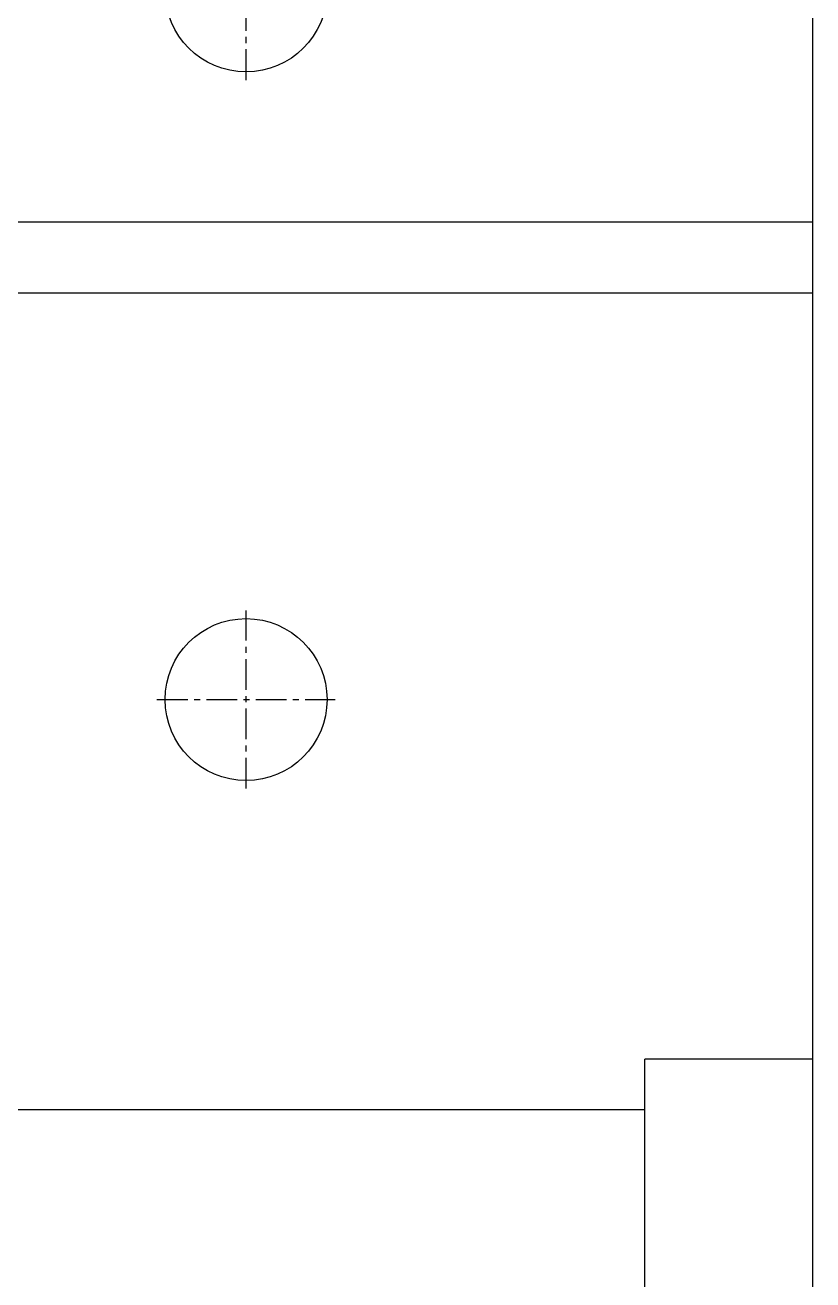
# Model space of a CAD drawing. Header units: millimetres. Extents: x 3267 to 5677, y -4731 to 2600.
# Drawn here: x 4762.3 to 4801.2, y -290.7 to -228.8 of the extents above; entities that cross this region are included whole.
import ezdxf

# ---------------------------------------------------------------- set-up
doc = ezdxf.new("R2010")
doc.units = ezdxf.units.MM
doc.header["$LTSCALE"] = 16.335
doc.linetypes.add('CENTER', pattern=[0.6, 0.375, -0.075, 0.075, -0.075])
doc.layers.get('0').update_dxf_attribs({"linetype": 'CONTINUOUS'})
doc.layers.add('21', color=7, linetype='CONTINUOUS')

msp = doc.modelspace()

# ---------------------------------------------------------------- linework, layer by layer
at = {"color": 6, "linetype": 'Continuous'}
for p, q in [((4801.176, -358.077), (4801.176, -52.077)), ((4801.176, -238.497), (4738.602, -238.497)), ((4801.176, -241.997), (4738.602, -241.997)), ((4801.176, -279.835), (4792.876, -279.835)), ((4792.876, -293.835), (4792.876, -279.835)), ((4792.876, -282.335), (4748.027, -282.335))]:
    msp.add_line(p, q, dxfattribs=at)
at = {"layer": '21', "color": 1, "linetype": 'CENTER', "ltscale": 0.248791}
for p, q in [((4773.176, -231.477), (4773.176, -222.677)), ((4773.176, -266.477), (4773.176, -257.677)), ((4768.776, -262.077), (4777.576, -262.077))]:
    msp.add_line(p, q, dxfattribs=at)
at = {"layer": '21', "color": 7, "linetype": 'Continuous'}
for centre in [(4773.176, -227.077), (4773.176, -262.077)]:
    msp.add_circle(centre, 4, dxfattribs=at)

doc.saveas('drawing.dxf')
